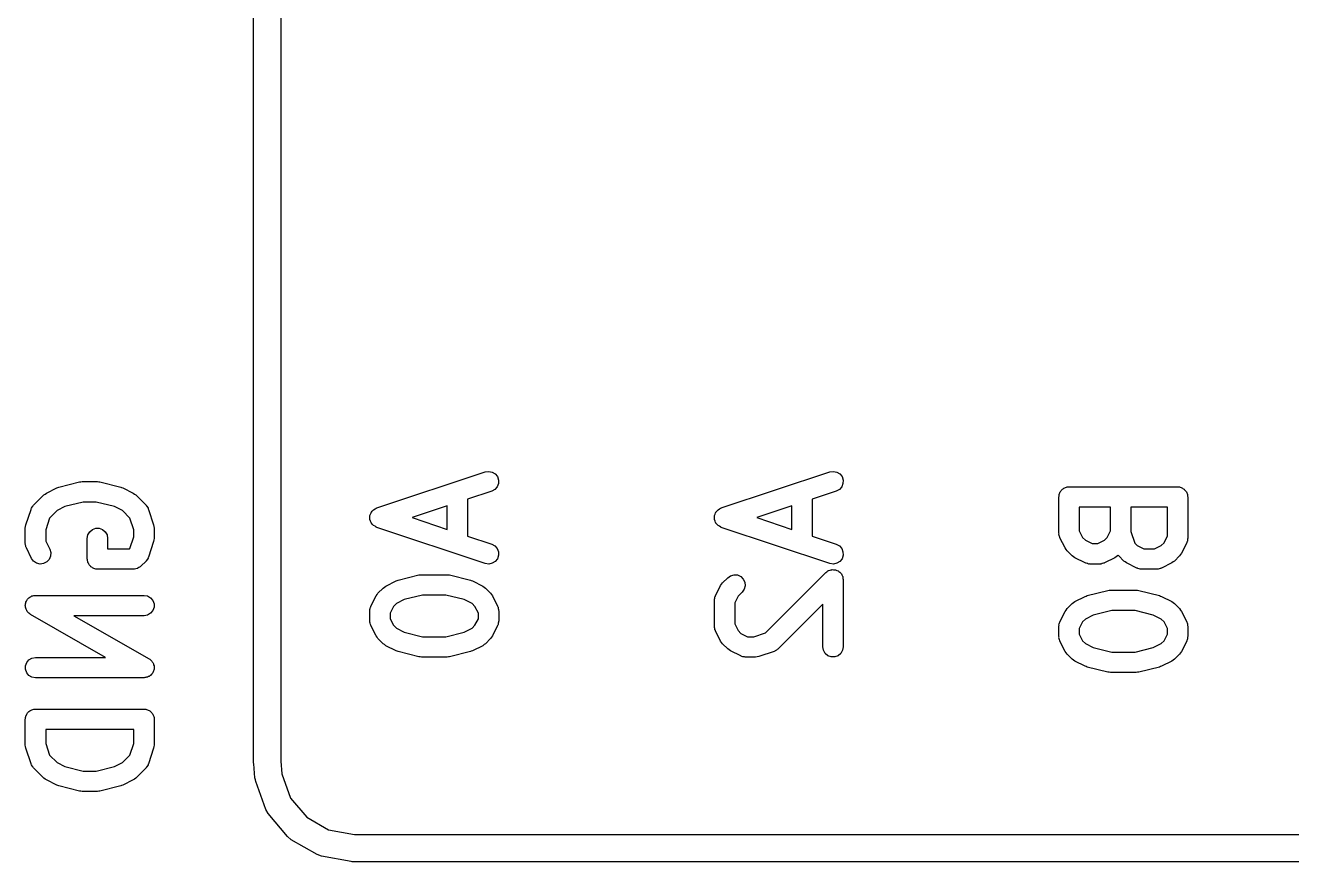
# Model space of a CAD drawing. Extents: x 105.4 to 186.8, y -135.5 to -88.6.
# Drawn here: x 156.97 to 166.3, y -135.55 to -129.38 of the extents above; entities that cross this region are included whole.
import ezdxf

# ---------------------------------------------------------------- set-up
doc = ezdxf.new("R2010")
doc.units = 0
doc.header["$MEASUREMENT"] = 0
doc.layers.add('BLACK', color=7, linetype='CONTINUOUS')

msp = doc.modelspace()

# ---------------------------------------------------------------- linework, layer by layer
at = {"layer": 'BLACK', "linetype": 'CONTINUOUS'}
for p, q in [((158.65, -134.819), (158.65, -123.943)), ((158.85, -123.961), (158.85, -134.806)), ((157.214, -132.785), (157.367, -132.747)), ((157.367, -132.747), (157.376, -132.746)), ((157.376, -132.746), (157.385, -132.745)), ((157.385, -132.745), (157.499, -132.745)), ((157.499, -132.745), (157.508, -132.746)), ((157.508, -132.746), (157.517, -132.747)), ((157.517, -132.747), (157.67, -132.785)), ((159.558, -132.939), (160.358, -132.673)), ((160.358, -132.673), (160.384, -132.669)), ((160.384, -132.669), (160.409, -132.674)), ((160.409, -132.674), (160.432, -132.688)), ((160.432, -132.688), (160.448, -132.708)), ((160.448, -132.708), (160.456, -132.733)), ((160.456, -132.733), (160.455, -132.759)), ((162.098, -132.939), (162.898, -132.673)), ((162.898, -132.673), (162.924, -132.669)), ((162.924, -132.669), (162.949, -132.674)), ((162.949, -132.674), (162.972, -132.688)), ((162.972, -132.688), (162.988, -132.708)), ((162.988, -132.708), (162.996, -132.733)), ((162.996, -132.733), (162.995, -132.759)), ((157.027, -132.919), (157.103, -132.843)), ((157.103, -132.843), (157.113, -132.836)), ((157.113, -132.836), (157.123, -132.829)), ((157.123, -132.829), (157.199, -132.791)), ((157.199, -132.791), (157.207, -132.789)), ((157.207, -132.789), (157.214, -132.785)), ((157.67, -132.785), (157.677, -132.789)), ((157.677, -132.789), (157.685, -132.791)), ((157.685, -132.791), (157.761, -132.829)), ((157.761, -132.829), (157.771, -132.836)), ((157.771, -132.836), (157.781, -132.843)), ((157.781, -132.843), (157.857, -132.919)), ((160.406, -132.815), (160.228, -132.874)), ((160.429, -132.802), (160.406, -132.815)), ((160.446, -132.783), (160.429, -132.802)), ((160.455, -132.759), (160.446, -132.783)), ((162.946, -132.815), (162.768, -132.874)), ((162.969, -132.802), (162.946, -132.815)), ((162.986, -132.783), (162.969, -132.802)), ((162.995, -132.759), (162.986, -132.783)), ((164.588, -132.845), (164.59, -132.839)), ((164.588, -132.852), (164.588, -132.845)), ((164.59, -132.839), (164.591, -132.832)), ((164.591, -132.832), (164.595, -132.827)), ((164.595, -132.827), (164.597, -132.82)), ((164.597, -132.82), (164.601, -132.815)), ((164.601, -132.815), (164.604, -132.81)), ((164.604, -132.81), (164.609, -132.806)), ((164.609, -132.806), (164.614, -132.801)), ((164.614, -132.801), (164.619, -132.797)), ((164.619, -132.797), (164.624, -132.793)), ((164.624, -132.793), (164.631, -132.791)), ((164.631, -132.791), (164.636, -132.787)), ((164.636, -132.787), (164.643, -132.786)), ((164.643, -132.786), (164.649, -132.784)), ((164.649, -132.784), (164.655, -132.784)), ((164.655, -132.784), (164.662, -132.783)), ((164.662, -132.783), (165.462, -132.783)), ((165.462, -132.783), (165.468, -132.784)), ((165.468, -132.784), (165.475, -132.784)), ((165.475, -132.784), (165.481, -132.786)), ((165.481, -132.786), (165.488, -132.787)), ((165.488, -132.787), (165.493, -132.791)), ((165.493, -132.791), (165.499, -132.793)), ((165.499, -132.793), (165.504, -132.797)), ((165.504, -132.797), (165.51, -132.801)), ((165.51, -132.801), (165.514, -132.806)), ((165.514, -132.806), (165.519, -132.81)), ((165.519, -132.81), (165.523, -132.815)), ((165.523, -132.815), (165.527, -132.82)), ((165.527, -132.82), (165.529, -132.827)), ((165.529, -132.827), (165.532, -132.832)), ((165.532, -132.832), (165.534, -132.839)), ((165.534, -132.839), (165.536, -132.845)), ((165.536, -132.845), (165.536, -132.852)), ((157.011, -132.945), (157.012, -132.941)), ((157.012, -132.941), (157.017, -132.933)), ((157.017, -132.933), (157.021, -132.926)), ((157.021, -132.926), (157.024, -132.923)), ((157.024, -132.923), (157.027, -132.919)), ((157.259, -132.929), (157.201, -132.958)), ((157.394, -132.895), (157.259, -132.929)), ((157.49, -132.895), (157.394, -132.895)), ((157.625, -132.929), (157.49, -132.895)), ((157.683, -132.958), (157.625, -132.929)), ((157.857, -132.919), (157.859, -132.923)), ((157.859, -132.923), (157.863, -132.926)), ((157.863, -132.926), (157.867, -132.933)), ((157.867, -132.933), (157.872, -132.941)), ((157.872, -132.941), (157.873, -132.945)), ((159.545, -132.946), (159.554, -132.941)), ((159.554, -132.941), (159.556, -132.94)), ((159.556, -132.94), (159.558, -132.939)), ((160.078, -132.924), (159.819, -133.01)), ((160.078, -133.097), (160.078, -132.924)), ((160.228, -132.874), (160.228, -133.147)), ((162.085, -132.946), (162.094, -132.941)), ((162.094, -132.941), (162.096, -132.94)), ((162.096, -132.94), (162.098, -132.939)), ((162.618, -132.924), (162.359, -133.01)), ((162.618, -133.097), (162.618, -132.924)), ((162.768, -132.874), (162.768, -133.147)), ((164.587, -132.858), (164.588, -132.852)), ((164.587, -133.125), (164.587, -132.858)), ((164.737, -132.933), (164.737, -133.107)), ((164.968, -132.933), (164.737, -132.933)), ((164.968, -133.107), (164.968, -132.933)), ((165.118, -132.933), (165.118, -133.112)), ((165.387, -132.933), (165.118, -132.933)), ((165.387, -133.145), (165.387, -132.933)), ((165.536, -132.852), (165.537, -132.858)), ((165.537, -132.858), (165.537, -133.163)), ((156.971, -133.063), (157.009, -132.949)), ((157.009, -132.949), (157.011, -132.945)), ((157.146, -133.013), (157.117, -133.099)), ((157.201, -132.958), (157.146, -133.013)), ((157.738, -133.013), (157.683, -132.958)), ((157.767, -133.099), (157.738, -133.013)), ((157.873, -132.945), (157.875, -132.949)), ((157.875, -132.949), (157.913, -133.063)), ((159.508, -132.995), (159.512, -132.985)), ((159.508, -132.997), (159.508, -132.995)), ((159.508, -132.999), (159.508, -132.997)), ((159.508, -133.01), (159.508, -132.999)), ((159.508, -133.021), (159.508, -133.01)), ((159.508, -133.023), (159.508, -133.021)), ((159.508, -133.025), (159.508, -133.023)), ((159.512, -133.036), (159.508, -133.025)), ((159.512, -132.985), (159.516, -132.975)), ((159.516, -133.046), (159.512, -133.036)), ((159.516, -132.975), (159.517, -132.973)), ((159.517, -132.973), (159.518, -132.971)), ((159.518, -132.971), (159.525, -132.963)), ((159.525, -132.963), (159.532, -132.954)), ((159.532, -132.954), (159.534, -132.953)), ((159.534, -132.953), (159.535, -132.952)), ((159.535, -132.952), (159.545, -132.946)), ((159.819, -133.01), (160.078, -133.097)), ((162.048, -132.995), (162.052, -132.985)), ((162.048, -132.997), (162.048, -132.995)), ((162.048, -132.999), (162.048, -132.997)), ((162.048, -133.01), (162.048, -132.999)), ((162.048, -133.021), (162.048, -133.01)), ((162.048, -133.023), (162.048, -133.021)), ((162.048, -133.025), (162.048, -133.023)), ((162.052, -133.036), (162.048, -133.025)), ((162.052, -132.985), (162.056, -132.975)), ((162.056, -133.046), (162.052, -133.036)), ((162.056, -132.975), (162.057, -132.973)), ((162.057, -132.973), (162.058, -132.971)), ((162.058, -132.971), (162.065, -132.963)), ((162.065, -132.963), (162.072, -132.954)), ((162.072, -132.954), (162.074, -132.953)), ((162.074, -132.953), (162.075, -132.952)), ((162.075, -132.952), (162.085, -132.946)), ((162.359, -133.01), (162.618, -133.097)), ((156.967, -133.087), (156.969, -133.075)), ((156.967, -133.201), (156.967, -133.087)), ((156.969, -133.075), (156.971, -133.063)), ((157.117, -133.099), (157.117, -133.183)), ((157.429, -133.137), (157.442, -133.115)), ((157.442, -133.115), (157.462, -133.098)), ((157.462, -133.098), (157.486, -133.089)), ((157.486, -133.089), (157.512, -133.089)), ((157.512, -133.089), (157.537, -133.098)), ((157.537, -133.098), (157.556, -133.115)), ((157.556, -133.115), (157.57, -133.137)), ((157.767, -133.151), (157.767, -133.099)), ((157.913, -133.063), (157.915, -133.075)), ((157.915, -133.075), (157.917, -133.087)), ((157.917, -133.087), (157.917, -133.163)), ((159.517, -133.048), (159.516, -133.046)), ((159.518, -133.05), (159.517, -133.048)), ((159.525, -133.058), (159.518, -133.05)), ((159.532, -133.066), (159.525, -133.058)), ((159.534, -133.068), (159.532, -133.066)), ((159.535, -133.069), (159.534, -133.068)), ((159.545, -133.074), (159.535, -133.069)), ((159.554, -133.08), (159.545, -133.074)), ((159.556, -133.081), (159.554, -133.08)), ((159.558, -133.082), (159.556, -133.081)), ((160.358, -133.348), (159.558, -133.082)), ((162.057, -133.048), (162.056, -133.046)), ((162.058, -133.05), (162.057, -133.048)), ((162.065, -133.058), (162.058, -133.05)), ((162.072, -133.066), (162.065, -133.058)), ((162.074, -133.068), (162.072, -133.066)), ((162.075, -133.069), (162.074, -133.068)), ((162.085, -133.074), (162.075, -133.069)), ((162.094, -133.08), (162.085, -133.074)), ((162.096, -133.081), (162.094, -133.08)), ((162.098, -133.082), (162.096, -133.081)), ((162.898, -133.348), (162.098, -133.082)), ((164.588, -133.129), (164.587, -133.125)), ((164.587, -133.133), (164.588, -133.129)), ((164.737, -133.107), (164.762, -133.156)), ((164.943, -133.156), (164.968, -133.107)), ((165.118, -133.112), (165.147, -133.198)), ((156.968, -133.205), (156.967, -133.201)), ((156.967, -133.209), (156.968, -133.205)), ((156.97, -133.218), (156.967, -133.209)), ((156.971, -133.226), (156.97, -133.218)), ((157.117, -133.183), (157.147, -133.243)), ((157.424, -133.163), (157.429, -133.137)), ((157.424, -133.315), (157.424, -133.163)), ((157.57, -133.137), (157.574, -133.163)), ((157.574, -133.163), (157.574, -133.24)), ((157.738, -133.237), (157.767, -133.151)), ((157.913, -133.186), (157.875, -133.301)), ((157.915, -133.175), (157.913, -133.186)), ((157.917, -133.163), (157.915, -133.175)), ((160.228, -133.147), (160.406, -133.206)), ((160.406, -133.206), (160.429, -133.218)), ((160.429, -133.218), (160.446, -133.238)), ((162.768, -133.147), (162.946, -133.206)), ((162.946, -133.206), (162.969, -133.218)), ((162.969, -133.218), (162.986, -133.238)), ((164.59, -133.142), (164.587, -133.133)), ((164.591, -133.15), (164.59, -133.142)), ((164.594, -133.154), (164.591, -133.15)), ((164.595, -133.158), (164.594, -133.154)), ((164.633, -133.234), (164.595, -133.158)), ((164.762, -133.156), (164.783, -133.177)), ((164.783, -133.177), (164.832, -133.202)), ((164.832, -133.202), (164.873, -133.202)), ((164.873, -133.202), (164.922, -133.177)), ((164.922, -133.177), (164.943, -133.156)), ((165.147, -133.198), (165.163, -133.215)), ((165.163, -133.215), (165.213, -133.24)), ((165.292, -133.24), (165.341, -133.215)), ((165.341, -133.215), (165.362, -133.195)), ((165.362, -133.195), (165.387, -133.145)), ((165.529, -133.196), (165.491, -133.272)), ((165.53, -133.192), (165.529, -133.196)), ((165.532, -133.188), (165.53, -133.192)), ((165.534, -133.18), (165.532, -133.188)), ((165.536, -133.171), (165.534, -133.18)), ((165.537, -133.163), (165.536, -133.167)), ((165.536, -133.167), (165.536, -133.171)), ((156.974, -133.23), (156.971, -133.226)), ((156.975, -133.234), (156.974, -133.23)), ((157.013, -133.311), (156.975, -133.234)), ((157.028, -133.331), (157.013, -133.311)), ((157.143, -133.318), (157.125, -133.337)), ((157.153, -133.294), (157.143, -133.318)), ((157.147, -133.243), (157.155, -133.268)), ((157.155, -133.268), (157.153, -133.294)), ((157.425, -133.322), (157.424, -133.315)), ((157.574, -133.24), (157.735, -133.24)), ((157.735, -133.24), (157.738, -133.237)), ((157.867, -133.316), (157.863, -133.324)), ((157.872, -133.309), (157.867, -133.316)), ((157.873, -133.305), (157.872, -133.309)), ((157.875, -133.301), (157.873, -133.305)), ((160.448, -133.313), (160.432, -133.333)), ((160.446, -133.238), (160.455, -133.262)), ((160.456, -133.288), (160.448, -133.313)), ((160.455, -133.262), (160.456, -133.288)), ((162.988, -133.313), (162.972, -133.333)), ((162.986, -133.238), (162.995, -133.262)), ((162.996, -133.288), (162.988, -133.313)), ((162.995, -133.262), (162.996, -133.288)), ((164.64, -133.244), (164.633, -133.234)), ((164.647, -133.254), (164.64, -133.244)), ((164.685, -133.292), (164.647, -133.254)), ((164.695, -133.299), (164.685, -133.292)), ((164.705, -133.306), (164.695, -133.299)), ((164.781, -133.344), (164.705, -133.306)), ((165, -133.306), (164.924, -133.344)), ((165.01, -133.299), (165, -133.306)), ((165.02, -133.292), (165.01, -133.299)), ((165.024, -133.287), (165.02, -133.292)), ((165.025, -133.288), (165.024, -133.287)), ((165.028, -133.292), (165.025, -133.288)), ((165.066, -133.33), (165.028, -133.292)), ((165.213, -133.24), (165.292, -133.24)), ((165.477, -133.292), (165.439, -133.33)), ((165.484, -133.282), (165.477, -133.292)), ((165.491, -133.272), (165.484, -133.282)), ((157.05, -133.346), (157.028, -133.331)), ((157.076, -133.352), (157.05, -133.346)), ((157.101, -133.349), (157.076, -133.352)), ((157.125, -133.337), (157.101, -133.349)), ((157.425, -133.328), (157.425, -133.322)), ((157.427, -133.334), (157.425, -133.328)), ((157.429, -133.341), (157.427, -133.334)), ((157.432, -133.346), (157.429, -133.341)), ((157.434, -133.353), (157.432, -133.346)), ((157.438, -133.358), (157.434, -133.353)), ((157.442, -133.363), (157.438, -133.358)), ((157.447, -133.368), (157.442, -133.363)), ((157.451, -133.373), (157.447, -133.368)), ((157.457, -133.376), (157.451, -133.373)), ((157.462, -133.38), (157.457, -133.376)), ((157.468, -133.382), (157.462, -133.38)), ((157.473, -133.386), (157.468, -133.382)), ((157.48, -133.387), (157.473, -133.386)), ((157.486, -133.389), (157.48, -133.387)), ((157.493, -133.389), (157.486, -133.389)), ((157.499, -133.39), (157.493, -133.389)), ((157.766, -133.39), (157.499, -133.39)), ((157.769, -133.39), (157.766, -133.39)), ((157.772, -133.39), (157.769, -133.39)), ((157.782, -133.387), (157.772, -133.39)), ((157.791, -133.386), (157.782, -133.387)), ((157.794, -133.384), (157.791, -133.386)), ((157.797, -133.383), (157.794, -133.384)), ((157.805, -133.377), (157.797, -133.383)), ((157.814, -133.373), (157.805, -133.377)), ((157.816, -133.37), (157.814, -133.373)), ((157.819, -133.368), (157.816, -133.37)), ((157.857, -133.33), (157.819, -133.368)), ((157.859, -133.327), (157.857, -133.33)), ((157.863, -133.324), (157.859, -133.327)), ((160.384, -133.352), (160.358, -133.348)), ((160.409, -133.347), (160.384, -133.352)), ((160.432, -133.333), (160.409, -133.347)), ((162.869, -133.414), (162.877, -133.409)), ((162.877, -133.409), (162.884, -133.403)), ((162.884, -133.403), (162.888, -133.401)), ((162.888, -133.401), (162.89, -133.4)), ((162.89, -133.4), (162.9, -133.397)), ((162.924, -133.352), (162.898, -133.348)), ((162.9, -133.397), (162.909, -133.394)), ((162.909, -133.394), (162.912, -133.394)), ((162.912, -133.394), (162.915, -133.393)), ((162.915, -133.393), (162.925, -133.394)), ((162.949, -133.347), (162.924, -133.352)), ((162.925, -133.394), (162.935, -133.394)), ((162.935, -133.394), (162.938, -133.395)), ((162.938, -133.395), (162.941, -133.395)), ((162.941, -133.395), (162.95, -133.399)), ((162.972, -133.333), (162.949, -133.347)), ((162.95, -133.399), (162.959, -133.403)), ((162.959, -133.403), (162.962, -133.405)), ((162.962, -133.405), (162.965, -133.406)), ((162.965, -133.406), (162.972, -133.413)), ((164.785, -133.345), (164.781, -133.344)), ((164.789, -133.347), (164.785, -133.345)), ((164.797, -133.349), (164.789, -133.347)), ((164.806, -133.352), (164.797, -133.349)), ((164.81, -133.351), (164.806, -133.352)), ((164.814, -133.352), (164.81, -133.351)), ((164.89, -133.352), (164.814, -133.352)), ((164.895, -133.351), (164.89, -133.352)), ((164.899, -133.352), (164.895, -133.351)), ((164.907, -133.349), (164.899, -133.352)), ((164.916, -133.347), (164.907, -133.349)), ((164.92, -133.345), (164.916, -133.347)), ((164.924, -133.344), (164.92, -133.345)), ((165.076, -133.337), (165.066, -133.33)), ((165.086, -133.344), (165.076, -133.337)), ((165.162, -133.382), (165.086, -133.344)), ((165.166, -133.383), (165.162, -133.382)), ((165.17, -133.386), (165.166, -133.383)), ((165.178, -133.387), (165.17, -133.386)), ((165.187, -133.39), (165.178, -133.387)), ((165.191, -133.389), (165.187, -133.39)), ((165.195, -133.39), (165.191, -133.389)), ((165.31, -133.39), (165.195, -133.39)), ((165.314, -133.389), (165.31, -133.39)), ((165.318, -133.39), (165.314, -133.389)), ((165.327, -133.387), (165.318, -133.39)), ((165.335, -133.386), (165.327, -133.387)), ((165.339, -133.383), (165.335, -133.386)), ((165.343, -133.382), (165.339, -133.383)), ((165.419, -133.344), (165.343, -133.382)), ((165.429, -133.337), (165.419, -133.344)), ((165.439, -133.33), (165.429, -133.337)), ((159.625, -133.515), (159.701, -133.477)), ((159.701, -133.477), (159.709, -133.474)), ((159.709, -133.474), (159.716, -133.471)), ((159.716, -133.471), (159.868, -133.433)), ((159.868, -133.433), (159.878, -133.432)), ((159.878, -133.432), (159.887, -133.431)), ((159.887, -133.431), (160.077, -133.431)), ((160.077, -133.431), (160.086, -133.432)), ((160.086, -133.432), (160.095, -133.433)), ((160.095, -133.433), (160.248, -133.471)), ((160.248, -133.471), (160.255, -133.474)), ((160.255, -133.474), (160.263, -133.477)), ((160.263, -133.477), (160.339, -133.515)), ((162.093, -133.51), (162.1, -133.501)), ((162.1, -133.501), (162.107, -133.491)), ((162.107, -133.491), (162.145, -133.453)), ((162.145, -133.453), (162.166, -133.438)), ((162.166, -133.438), (162.192, -133.431)), ((162.192, -133.431), (162.218, -133.433)), ((162.218, -133.433), (162.241, -133.444)), ((162.241, -133.444), (162.26, -133.463)), ((162.26, -133.463), (162.271, -133.486)), ((162.271, -133.486), (162.273, -133.512)), ((162.424, -133.859), (162.869, -133.414)), ((162.972, -133.413), (162.979, -133.419)), ((162.979, -133.419), (162.981, -133.422)), ((162.981, -133.422), (162.983, -133.424)), ((162.983, -133.424), (162.987, -133.433)), ((162.987, -133.433), (162.992, -133.442)), ((162.992, -133.442), (162.993, -133.445)), ((162.993, -133.445), (162.994, -133.448)), ((162.994, -133.448), (162.995, -133.458)), ((162.995, -133.458), (162.997, -133.467)), ((162.997, -133.467), (162.997, -133.963)), ((156.994, -133.601), (156.999, -133.597)), ((156.999, -133.597), (157.004, -133.593)), ((157.004, -133.593), (157.01, -133.591)), ((157.01, -133.591), (157.016, -133.587)), ((157.016, -133.587), (157.023, -133.586)), ((157.023, -133.586), (157.029, -133.584)), ((157.029, -133.584), (157.035, -133.584)), ((157.035, -133.584), (157.042, -133.583)), ((157.042, -133.583), (157.842, -133.583)), ((157.842, -133.583), (157.868, -133.587)), ((157.868, -133.587), (157.89, -133.601)), ((159.515, -133.663), (159.553, -133.586)), ((159.553, -133.586), (159.56, -133.577)), ((159.56, -133.577), (159.567, -133.567)), ((159.567, -133.567), (159.605, -133.529)), ((159.605, -133.529), (159.615, -133.522)), ((159.615, -133.522), (159.625, -133.515)), ((159.896, -133.581), (159.76, -133.614)), ((160.068, -133.581), (159.896, -133.581)), ((160.203, -133.614), (160.068, -133.581)), ((160.339, -133.515), (160.349, -133.522)), ((160.349, -133.522), (160.359, -133.529)), ((160.359, -133.529), (160.397, -133.567)), ((160.397, -133.567), (160.404, -133.577)), ((160.404, -133.577), (160.411, -133.586)), ((160.411, -133.586), (160.449, -133.663)), ((162.05, -133.603), (162.051, -133.594)), ((162.051, -133.594), (162.054, -133.59)), ((162.054, -133.59), (162.055, -133.586)), ((162.055, -133.586), (162.093, -133.51)), ((162.222, -133.588), (162.197, -133.638)), ((162.251, -133.559), (162.222, -133.588)), ((162.266, -133.537), (162.251, -133.559)), ((162.273, -133.512), (162.266, -133.537)), ((164.705, -133.629), (164.781, -133.591)), ((164.781, -133.591), (164.789, -133.589)), ((164.789, -133.589), (164.796, -133.585)), ((164.796, -133.585), (164.948, -133.547)), ((164.948, -133.547), (164.958, -133.546)), ((164.958, -133.546), (164.967, -133.545)), ((164.967, -133.545), (165.157, -133.545)), ((165.157, -133.545), (165.166, -133.546)), ((165.166, -133.546), (165.175, -133.547)), ((165.175, -133.547), (165.328, -133.585)), ((165.328, -133.585), (165.335, -133.589)), ((165.335, -133.589), (165.343, -133.591)), ((165.343, -133.591), (165.419, -133.629)), ((156.967, -133.658), (156.968, -133.652)), ((156.968, -133.665), (156.967, -133.658)), ((156.968, -133.645), (156.97, -133.639)), ((156.968, -133.652), (156.968, -133.645)), ((156.968, -133.671), (156.968, -133.665)), ((156.97, -133.677), (156.968, -133.671)), ((156.97, -133.639), (156.971, -133.633)), ((156.972, -133.684), (156.97, -133.677)), ((156.971, -133.633), (156.975, -133.627)), ((156.975, -133.689), (156.972, -133.684)), ((156.975, -133.627), (156.977, -133.62)), ((156.977, -133.695), (156.975, -133.689)), ((156.977, -133.62), (156.981, -133.616)), ((156.981, -133.616), (156.984, -133.61)), ((156.984, -133.61), (156.989, -133.606)), ((156.989, -133.606), (156.994, -133.601)), ((157.89, -133.601), (157.907, -133.62)), ((157.907, -133.62), (157.916, -133.645)), ((157.916, -133.671), (157.907, -133.695)), ((157.916, -133.645), (157.916, -133.671)), ((159.507, -133.687), (159.51, -133.679)), ((159.508, -133.692), (159.507, -133.687)), ((159.51, -133.679), (159.511, -133.67)), ((159.511, -133.67), (159.514, -133.667)), ((159.514, -133.667), (159.515, -133.663)), ((159.682, -133.664), (159.657, -133.714)), ((159.703, -133.643), (159.682, -133.664)), ((159.76, -133.614), (159.703, -133.643)), ((160.261, -133.643), (160.203, -133.614)), ((160.282, -133.664), (160.261, -133.643)), ((160.307, -133.714), (160.282, -133.664)), ((160.449, -133.663), (160.45, -133.667)), ((160.45, -133.667), (160.452, -133.67)), ((160.452, -133.67), (160.454, -133.679)), ((160.454, -133.679), (160.456, -133.687)), ((160.456, -133.687), (160.456, -133.692)), ((162.047, -133.611), (162.05, -133.603)), ((162.048, -133.616), (162.047, -133.611)), ((162.047, -133.62), (162.048, -133.616)), ((162.047, -133.81), (162.047, -133.62)), ((162.197, -133.638), (162.197, -133.793)), ((162.847, -133.649), (162.518, -133.978)), ((162.847, -133.963), (162.847, -133.649)), ((164.633, -133.701), (164.64, -133.691)), ((164.64, -133.691), (164.647, -133.681)), ((164.647, -133.681), (164.685, -133.643)), ((164.685, -133.643), (164.695, -133.636)), ((164.695, -133.636), (164.705, -133.629)), ((165.419, -133.629), (165.429, -133.636)), ((165.429, -133.636), (165.439, -133.643)), ((165.439, -133.643), (165.477, -133.681)), ((165.477, -133.681), (165.484, -133.691)), ((165.484, -133.691), (165.491, -133.701)), ((156.981, -133.701), (156.977, -133.695)), ((156.985, -133.706), (156.981, -133.701)), ((156.99, -133.711), (156.985, -133.706)), ((156.994, -133.715), (156.99, -133.711)), ((157, -133.719), (156.994, -133.715)), ((157.005, -133.723), (157, -133.719)), ((157.559, -134.04), (157.005, -133.723)), ((157.842, -133.733), (157.324, -133.733)), ((157.324, -133.733), (157.879, -134.05)), ((157.868, -133.728), (157.842, -133.733)), ((157.89, -133.715), (157.868, -133.728)), ((157.907, -133.695), (157.89, -133.715)), ((159.507, -133.696), (159.508, -133.692)), ((159.507, -133.772), (159.507, -133.696)), ((159.508, -133.777), (159.507, -133.772)), ((159.507, -133.781), (159.508, -133.777)), ((159.51, -133.789), (159.507, -133.781)), ((159.657, -133.714), (159.657, -133.755)), ((159.657, -133.755), (159.682, -133.804)), ((160.282, -133.804), (160.307, -133.755)), ((160.307, -133.755), (160.307, -133.714)), ((160.456, -133.781), (160.454, -133.789)), ((160.456, -133.692), (160.457, -133.696)), ((160.457, -133.772), (160.456, -133.777)), ((160.456, -133.777), (160.456, -133.781)), ((160.457, -133.696), (160.457, -133.772)), ((164.591, -133.785), (164.594, -133.781)), ((164.594, -133.781), (164.595, -133.777)), ((164.595, -133.777), (164.633, -133.701)), ((164.762, -133.779), (164.737, -133.828)), ((164.783, -133.758), (164.762, -133.779)), ((164.84, -133.729), (164.783, -133.758)), ((164.976, -133.695), (164.84, -133.729)), ((165.148, -133.695), (164.976, -133.695)), ((165.283, -133.729), (165.148, -133.695)), ((165.341, -133.758), (165.283, -133.729)), ((165.362, -133.779), (165.341, -133.758)), ((165.387, -133.828), (165.362, -133.779)), ((165.491, -133.701), (165.529, -133.777)), ((165.529, -133.777), (165.53, -133.781)), ((165.53, -133.781), (165.532, -133.785)), ((159.511, -133.798), (159.51, -133.789)), ((159.514, -133.802), (159.511, -133.798)), ((159.515, -133.806), (159.514, -133.802)), ((159.553, -133.882), (159.515, -133.806)), ((159.682, -133.804), (159.703, -133.825)), ((159.703, -133.825), (159.76, -133.854)), ((159.76, -133.854), (159.896, -133.888)), ((160.068, -133.888), (160.203, -133.854)), ((160.203, -133.854), (160.261, -133.825)), ((160.261, -133.825), (160.282, -133.804)), ((160.449, -133.806), (160.411, -133.882)), ((160.45, -133.802), (160.449, -133.806)), ((160.452, -133.798), (160.45, -133.802)), ((160.454, -133.789), (160.452, -133.798)), ((162.048, -133.815), (162.047, -133.81)), ((162.047, -133.819), (162.048, -133.815)), ((162.05, -133.827), (162.047, -133.819)), ((162.051, -133.836), (162.05, -133.827)), ((162.054, -133.84), (162.051, -133.836)), ((162.055, -133.844), (162.054, -133.84)), ((162.093, -133.92), (162.055, -133.844)), ((162.197, -133.793), (162.222, -133.842)), ((162.222, -133.842), (162.243, -133.863)), ((162.243, -133.863), (162.292, -133.888)), ((162.338, -133.888), (162.424, -133.859)), ((164.587, -133.802), (164.59, -133.793)), ((164.588, -133.806), (164.587, -133.802)), ((164.587, -133.81), (164.588, -133.806)), ((164.587, -133.887), (164.587, -133.81)), ((164.59, -133.793), (164.591, -133.785)), ((164.737, -133.828), (164.737, -133.869)), ((164.737, -133.869), (164.762, -133.918)), ((165.362, -133.918), (165.387, -133.869)), ((165.387, -133.869), (165.387, -133.828)), ((165.532, -133.785), (165.534, -133.793)), ((165.534, -133.793), (165.536, -133.802)), ((165.536, -133.802), (165.536, -133.806)), ((165.536, -133.806), (165.537, -133.81)), ((165.537, -133.81), (165.537, -133.887)), ((159.56, -133.892), (159.553, -133.882)), ((159.567, -133.901), (159.56, -133.892)), ((159.605, -133.94), (159.567, -133.901)), ((159.615, -133.946), (159.605, -133.94)), ((159.625, -133.954), (159.615, -133.946)), ((159.701, -133.992), (159.625, -133.954)), ((159.896, -133.888), (160.068, -133.888)), ((160.339, -133.954), (160.263, -133.992)), ((160.349, -133.946), (160.339, -133.954)), ((160.359, -133.94), (160.349, -133.946)), ((160.397, -133.901), (160.359, -133.94)), ((160.404, -133.892), (160.397, -133.901)), ((160.411, -133.882), (160.404, -133.892)), ((162.1, -133.93), (162.093, -133.92)), ((162.107, -133.94), (162.1, -133.93)), ((162.145, -133.978), (162.107, -133.94)), ((162.292, -133.888), (162.338, -133.888)), ((162.851, -133.988), (162.847, -133.963)), ((162.997, -133.963), (162.992, -133.988)), ((164.588, -133.891), (164.587, -133.887)), ((164.587, -133.895), (164.588, -133.891)), ((164.59, -133.904), (164.587, -133.895)), ((164.591, -133.912), (164.59, -133.904)), ((164.594, -133.916), (164.591, -133.912)), ((164.595, -133.92), (164.594, -133.916)), ((164.633, -133.996), (164.595, -133.92)), ((164.762, -133.918), (164.783, -133.939)), ((164.783, -133.939), (164.84, -133.968)), ((164.84, -133.968), (164.976, -134.002)), ((165.148, -134.002), (165.283, -133.968)), ((165.283, -133.968), (165.341, -133.939)), ((165.341, -133.939), (165.362, -133.918)), ((165.529, -133.92), (165.491, -133.996)), ((165.53, -133.916), (165.529, -133.92)), ((165.532, -133.912), (165.53, -133.916)), ((165.534, -133.904), (165.532, -133.912)), ((165.536, -133.895), (165.534, -133.904)), ((165.537, -133.887), (165.536, -133.891)), ((165.536, -133.891), (165.536, -133.895)), ((156.977, -134.078), (156.994, -134.058)), ((156.994, -134.058), (157.016, -134.045)), ((157.016, -134.045), (157.042, -134.04)), ((157.042, -134.04), (157.559, -134.04)), ((157.879, -134.05), (157.884, -134.054)), ((157.884, -134.054), (157.89, -134.058)), ((157.89, -134.058), (157.894, -134.063)), ((157.894, -134.063), (157.899, -134.067)), ((159.709, -133.994), (159.701, -133.992)), ((159.716, -133.997), (159.709, -133.994)), ((159.868, -134.035), (159.716, -133.997)), ((159.878, -134.036), (159.868, -134.035)), ((159.887, -134.038), (159.878, -134.036)), ((160.077, -134.038), (159.887, -134.038)), ((160.086, -134.036), (160.077, -134.038)), ((160.095, -134.035), (160.086, -134.036)), ((160.248, -133.997), (160.095, -134.035)), ((160.255, -133.994), (160.248, -133.997)), ((160.263, -133.992), (160.255, -133.994)), ((162.155, -133.985), (162.145, -133.978)), ((162.165, -133.992), (162.155, -133.985)), ((162.241, -134.03), (162.165, -133.992)), ((162.245, -134.031), (162.241, -134.03)), ((162.249, -134.033), (162.245, -134.031)), ((162.257, -134.035), (162.249, -134.033)), ((162.266, -134.037), (162.257, -134.035)), ((162.27, -134.037), (162.266, -134.037)), ((162.274, -134.038), (162.27, -134.037)), ((162.35, -134.038), (162.274, -134.038)), ((162.362, -134.036), (162.35, -134.038)), ((162.374, -134.034), (162.362, -134.036)), ((162.488, -133.996), (162.374, -134.034)), ((162.492, -133.994), (162.488, -133.996)), ((162.496, -133.993), (162.492, -133.994)), ((162.504, -133.988), (162.496, -133.993)), ((162.511, -133.983), (162.504, -133.988)), ((162.514, -133.98), (162.511, -133.983)), ((162.518, -133.978), (162.514, -133.98)), ((162.864, -134.011), (162.851, -133.988)), ((162.884, -134.028), (162.864, -134.011)), ((162.909, -134.037), (162.884, -134.028)), ((162.935, -134.037), (162.909, -134.037)), ((162.959, -134.028), (162.935, -134.037)), ((162.979, -134.011), (162.959, -134.028)), ((162.992, -133.988), (162.979, -134.011)), ((164.64, -134.006), (164.633, -133.996)), ((164.647, -134.016), (164.64, -134.006)), ((164.685, -134.054), (164.647, -134.016)), ((164.695, -134.061), (164.685, -134.054)), ((164.705, -134.068), (164.695, -134.061)), ((164.976, -134.002), (165.148, -134.002)), ((165.429, -134.061), (165.419, -134.068)), ((165.439, -134.054), (165.429, -134.061)), ((165.477, -134.016), (165.439, -134.054)), ((165.484, -134.006), (165.477, -134.016)), ((165.491, -133.996), (165.484, -134.006)), ((156.968, -134.102), (156.977, -134.078)), ((156.968, -134.128), (156.968, -134.102)), ((156.977, -134.153), (156.968, -134.128)), ((156.994, -134.173), (156.977, -134.153)), ((157.899, -134.067), (157.903, -134.072)), ((157.903, -134.158), (157.9, -134.163)), ((157.903, -134.072), (157.907, -134.078)), ((157.907, -134.153), (157.903, -134.158)), ((157.907, -134.078), (157.909, -134.084)), ((157.909, -134.146), (157.907, -134.153)), ((157.909, -134.084), (157.912, -134.089)), ((157.912, -134.14), (157.909, -134.146)), ((157.912, -134.089), (157.913, -134.096)), ((157.914, -134.134), (157.912, -134.14)), ((157.913, -134.096), (157.916, -134.102)), ((157.916, -134.128), (157.914, -134.134)), ((157.916, -134.102), (157.916, -134.108)), ((157.916, -134.108), (157.917, -134.115)), ((157.917, -134.115), (157.916, -134.121)), ((157.916, -134.121), (157.916, -134.128)), ((164.781, -134.106), (164.705, -134.068)), ((164.789, -134.108), (164.781, -134.106)), ((164.796, -134.112), (164.789, -134.108)), ((164.948, -134.15), (164.796, -134.112)), ((164.958, -134.15), (164.948, -134.15)), ((164.967, -134.152), (164.958, -134.15)), ((165.157, -134.152), (164.967, -134.152)), ((165.166, -134.15), (165.157, -134.152)), ((165.175, -134.15), (165.166, -134.15)), ((165.328, -134.112), (165.175, -134.15)), ((165.335, -134.108), (165.328, -134.112)), ((165.343, -134.106), (165.335, -134.108)), ((165.419, -134.068), (165.343, -134.106)), ((157.016, -134.186), (156.994, -134.173)), ((157.042, -134.19), (157.016, -134.186)), ((157.842, -134.19), (157.042, -134.19)), ((157.849, -134.189), (157.842, -134.19)), ((157.855, -134.189), (157.849, -134.189)), ((157.861, -134.187), (157.855, -134.189)), ((157.868, -134.186), (157.861, -134.187)), ((157.873, -134.182), (157.868, -134.186)), ((157.88, -134.18), (157.873, -134.182)), ((157.885, -134.176), (157.88, -134.18)), ((157.89, -134.173), (157.885, -134.176)), ((157.894, -134.167), (157.89, -134.173)), ((157.9, -134.163), (157.894, -134.167)), ((156.994, -134.439), (156.999, -134.435)), ((156.999, -134.435), (157.004, -134.431)), ((157.004, -134.431), (157.011, -134.429)), ((157.011, -134.429), (157.016, -134.426)), ((157.016, -134.426), (157.023, -134.424)), ((157.023, -134.424), (157.029, -134.422)), ((157.029, -134.422), (157.035, -134.422)), ((157.035, -134.422), (157.042, -134.421)), ((157.042, -134.421), (157.842, -134.421)), ((157.842, -134.421), (157.848, -134.422)), ((157.848, -134.422), (157.855, -134.422)), ((157.855, -134.422), (157.861, -134.424)), ((157.861, -134.424), (157.868, -134.426)), ((157.868, -134.426), (157.873, -134.429)), ((157.873, -134.429), (157.879, -134.431)), ((157.879, -134.431), (157.884, -134.435)), ((157.884, -134.435), (157.89, -134.439)), ((156.967, -134.496), (156.968, -134.49)), ((156.967, -134.687), (156.967, -134.496)), ((156.968, -134.483), (156.97, -134.477)), ((156.968, -134.49), (156.968, -134.483)), ((156.97, -134.477), (156.971, -134.47)), ((156.971, -134.47), (156.975, -134.465)), ((156.975, -134.465), (156.977, -134.459)), ((156.977, -134.459), (156.981, -134.454)), ((156.981, -134.454), (156.984, -134.448)), ((156.984, -134.448), (156.989, -134.444)), ((156.989, -134.444), (156.994, -134.439)), ((157.89, -134.439), (157.894, -134.444)), ((157.894, -134.444), (157.899, -134.448)), ((157.899, -134.448), (157.903, -134.454)), ((157.903, -134.454), (157.907, -134.459)), ((157.907, -134.459), (157.909, -134.465)), ((157.909, -134.465), (157.912, -134.47)), ((157.912, -134.47), (157.914, -134.477)), ((157.914, -134.477), (157.916, -134.483)), ((157.916, -134.483), (157.916, -134.49)), ((157.916, -134.49), (157.917, -134.496)), ((157.917, -134.496), (157.917, -134.687)), ((157.117, -134.571), (157.117, -134.674)), ((157.767, -134.571), (157.117, -134.571)), ((157.767, -134.674), (157.767, -134.571)), ((156.969, -134.698), (156.967, -134.687)), ((156.971, -134.71), (156.969, -134.698)), ((157.009, -134.825), (156.971, -134.71)), ((157.117, -134.674), (157.146, -134.76)), ((157.738, -134.76), (157.767, -134.674)), ((157.913, -134.71), (157.875, -134.825)), ((157.915, -134.698), (157.913, -134.71)), ((157.917, -134.687), (157.915, -134.698)), ((157.146, -134.76), (157.201, -134.815)), ((157.683, -134.815), (157.738, -134.76)), ((158.85, -134.806), (158.858, -134.899)), ((157.011, -134.828), (157.009, -134.825)), ((157.012, -134.833), (157.011, -134.828)), ((157.017, -134.84), (157.012, -134.833)), ((157.021, -134.847), (157.017, -134.84)), ((157.024, -134.85), (157.021, -134.847)), ((157.027, -134.854), (157.024, -134.85)), ((157.103, -134.93), (157.027, -134.854)), ((157.201, -134.815), (157.259, -134.844)), ((157.259, -134.844), (157.394, -134.878)), ((157.394, -134.878), (157.49, -134.878)), ((157.49, -134.878), (157.625, -134.844)), ((157.625, -134.844), (157.683, -134.815)), ((157.857, -134.854), (157.781, -134.93)), ((157.859, -134.85), (157.857, -134.854)), ((157.863, -134.847), (157.859, -134.85)), ((157.867, -134.84), (157.863, -134.847)), ((157.872, -134.833), (157.867, -134.84)), ((157.873, -134.828), (157.872, -134.833)), ((157.875, -134.825), (157.873, -134.828)), ((158.651, -134.824), (158.65, -134.819)), ((158.66, -134.929), (158.651, -134.824)), ((158.858, -134.899), (158.923, -135.077)), ((157.113, -134.937), (157.103, -134.93)), ((157.123, -134.944), (157.113, -134.937)), ((157.199, -134.982), (157.123, -134.944)), ((157.207, -134.985), (157.199, -134.982)), ((157.214, -134.988), (157.207, -134.985)), ((157.367, -135.026), (157.214, -134.988)), ((157.67, -134.988), (157.517, -135.026)), ((157.677, -134.985), (157.67, -134.988)), ((157.685, -134.982), (157.677, -134.985)), ((157.761, -134.944), (157.685, -134.982)), ((157.771, -134.937), (157.761, -134.944)), ((157.781, -134.93), (157.771, -134.937)), ((158.663, -134.942), (158.66, -134.929)), ((158.666, -134.955), (158.663, -134.942)), ((158.741, -135.162), (158.666, -134.955)), ((157.376, -135.027), (157.367, -135.026)), ((157.385, -135.028), (157.376, -135.027)), ((157.499, -135.028), (157.385, -135.028)), ((157.508, -135.027), (157.499, -135.028)), ((157.517, -135.026), (157.508, -135.027)), ((158.923, -135.077), (159.042, -135.219)), ((158.758, -135.192), (158.741, -135.162)), ((158.9, -135.361), (158.758, -135.192)), ((159.042, -135.219), (159.203, -135.312)), ((158.927, -135.384), (158.9, -135.361)), ((159.203, -135.312), (159.394, -135.345)), ((159.394, -135.345), (170.811, -135.345)), ((159.118, -135.494), (158.927, -135.384)), ((159.15, -135.506), (159.118, -135.494)), ((159.368, -135.544), (159.15, -135.506)), ((159.376, -135.546), (159.368, -135.544)), ((159.368, -135.544), (159.368, -135.544)), ((170.824, -135.546), (159.376, -135.546))]:
    msp.add_line(p, q, dxfattribs=at)

doc.saveas('drawing.dxf')
